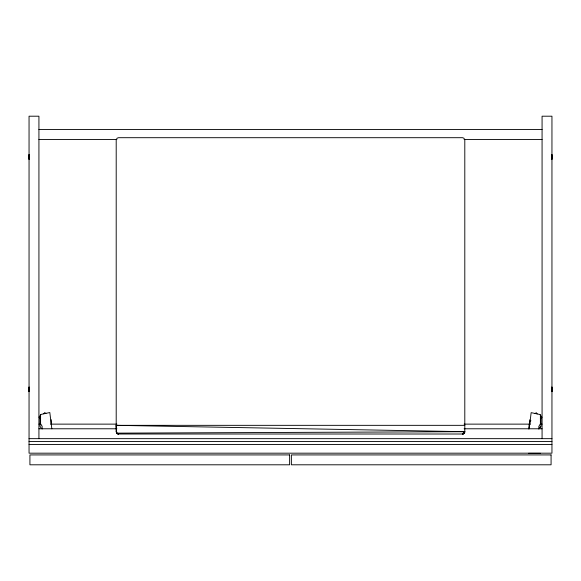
<?xml version="1.0" encoding="UTF-8"?>
<svg xmlns="http://www.w3.org/2000/svg" width="581" height="581" viewBox="0 0 581 581"><rect width="100%" height="100%" fill="white"/><g stroke="black" fill="none" stroke-linecap="round" stroke-linejoin="round"><path stroke-width="0.87" d="M528.652 428.901L529.291 423.767M529.138 428.901L531.157 412.648L540.388 414.616L540.388 423.919L538.841 426.403L538.841 429.112M43.8 413.817L44.628 412.641L45.928 413.36M40.75 414.841L39.007 417.18L40.111 418.683M539.538 427.899L540.497 426.374M539.553 428.655L540.976 426.374L540.976 416.911L540.388 416.78M535.043 413.476L536.343 412.757L537.171 413.933M462.476 434C469.157 428.996 458.794 438.633 464.8 431.698L464.8 140.021L463.928 138.205L462.476 137.697L118.524 137.697L117.071 138.205L116.2 140.021L116.2 431.698L117.071 433.499L118.524 434.007L462.476 434.007L464.292 433.135L464.8 431.683L116.2 425.336L116.44 432.707M463.006 433.942L464.292 433.135L464.8 431.698L116.708 433.135C119.998 434.755 116.585 434.334 116.2 431.683M540.86 418.799L541.964 417.296L540.221 414.957M40.583 416.664L39.995 416.795L39.995 426.258L41.418 428.546M38.927 129.563L542.073 129.563M38.927 139.44L116.89 139.44M464.11 139.44L542.073 139.44M38.927 424.13L40.743 424.13M50.714 424.13L116.89 424.13M464.11 424.13L530.286 424.13M540.257 424.13L542.073 424.13M464.8 425.336L116.2 425.336L116.708 433.135L118.524 434.007L116.708 433.135M38.927 428.778L116.89 428.778M464.11 428.778L542.073 428.778M29.05 438.655L551.95 438.655M29.05 441.56L551.95 441.56M29.05 444.465L551.95 444.465M528.521 453.318L540.49 453.318M51.832 428.785L49.813 412.532L40.583 414.5L40.583 423.803L42.13 426.287L42.13 429.003M542.073 438.655L542.073 116.2L551.95 116.2L551.95 453.18L29.05 453.18L29.05 116.2L38.927 116.2L38.927 438.655M529.807 419.816L529.807 424.435M51.164 419.7L51.164 424.319M29.101 159.245A17.532 17.532 0 0 1 29.101 154.691M29.021 159.252A17.532 17.532 0 0 1 29.014 154.684M551.899 154.691A17.532 17.532 0 0 1 551.899 159.245M551.957 154.684A17.481 17.481 0 0 1 551.972 159.252M551.899 387.091A17.532 17.532 0 0 1 551.899 391.645M551.957 387.084A17.481 17.481 0 0 1 551.972 391.652M29.101 391.645A17.532 17.532 0 0 1 29.101 387.091M29.021 391.652A17.532 17.532 0 0 1 29.014 387.084M530.736 420.593L530.693 420.971L530.736 420.593M289.628 454.923L29.922 454.923L29.922 464.8L289.628 464.8L289.628 454.923M551.078 454.923L291.371 454.923L291.371 464.8L551.078 464.8L551.078 454.923"/></g></svg>
